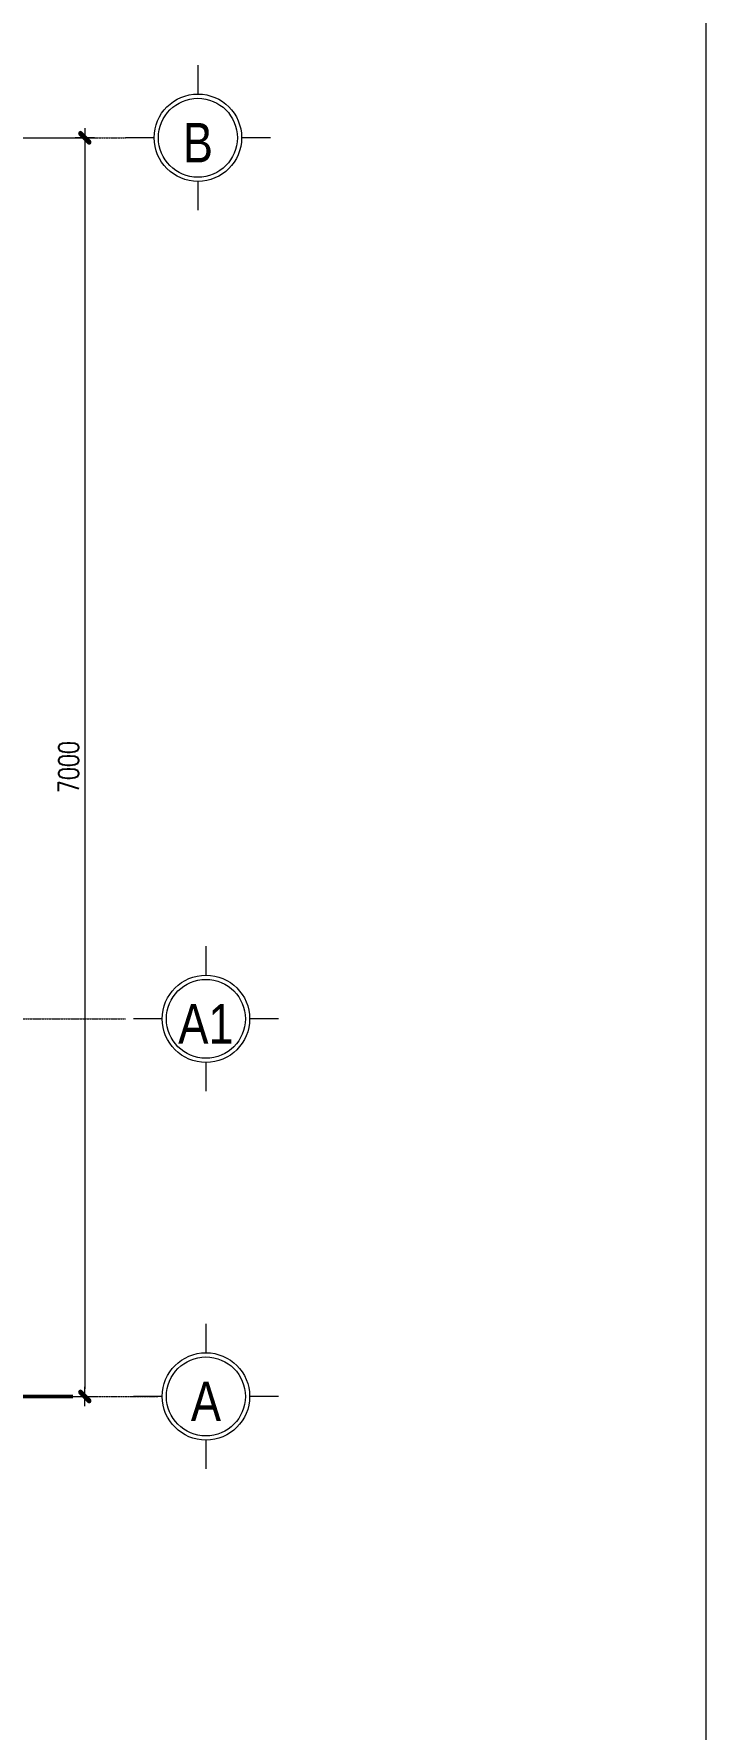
# Model space of a CAD drawing. Extents: x -165145 to 691808, y -202842 to 311040.
# Drawn here: x 565403 to 569140, y 102178 to 111606 of the extents above; entities that cross this region are included whole.
import ezdxf
from ezdxf.enums import TextEntityAlignment as Align

# ---------------------------------------------------------------- set-up
doc = ezdxf.new("R2010")
doc.units = 0
doc.header["$LTSCALE"] = 10
doc.header["$MEASUREMENT"] = 0
doc.linetypes.add('HIDDEN', pattern=[2.3807, 1.587, -0.7937])
doc.linetypes.add('TIM', pattern=[26.01, 10, -3, 0.01, -3, 10])
doc.layers.get('Defpoints').update_dxf_attribs({"color": 5, "linetype": 'CONTINUOUS'})
for name, color, linetype, lineweight in [('ARROWS', 1, 'CONTINUOUS', 0), ('DIM', 8, 'CONTINUOUS', 13), ('GE_KC_NETKHUAT', 9, 'HIDDEN', 20), ('KHUNG', 9, 'CONTINUOUS', 13), ('netchia', 2, 'CONTINUOUS', 20), ('TEXT', 4, 'CONTINUOUS', 20), ('TRUC', 251, 'TIM', 5), ('wall', 7, 'CONTINUOUS', 50)]:
    doc.layers.add(name, color=color, linetype=linetype, lineweight=lineweight)
doc.styles.add('ROMANS', font='romans', dxfattribs={"width": 0.75, "bigfont": 'vns'})
doc.styles.add('VNARIALH', font='', dxfattribs={"width": 0.75})
doc.styles.add('VnArialNarrowH', font='')
doc.styles.get('VNARIALH').set_extended_font_data('.VnArialH')
doc.styles.get('VnArialNarrowH').set_extended_font_data('.VnArial NarrowH')
doc.dimstyles.new('fit0.75', dxfattribs={"dimscale": 0.5625, "dimtxt": 200, "dimasz": 75, "dimexe": 100, "dimexo": 400, "dimgap": 0.03, "dimtad": 0, "dimdec": 0, "dimdsep": 46, "dimtxsty": 'ROMANS', "dimblk": 'alex', "dimcen": 150, "dimclrd": 8, "dimclre": 8, "dimclrt": 7, "dimaunit": 1, "dimadec": 0, "dimazin": 0, "dimtfac": 0.072, "dimtdec": 0, "dimtix": 1, "dimtmove": 2, "dimatfit": 3, "dimldrblk": 'a-01', "dimfxl": 100, "dimtvp": 0.8, "dimtolj": 1, "dimarcsym": 0})

# ---------------------------------------------------------------- blocks, each defined once
blk = doc.blocks.new('alex')
at = {"layer": 'ARROWS'}
h = blk.add_hatch(color=1, dxfattribs=at)
edge = h.paths.add_edge_path()
edge.add_line((0.4, 0.74), (-0.74, -0.4))
edge.add_ellipse((-0.57, -0.57), major_axis=(0.17, 0.17), ratio=1, start_angle=90, end_angle=270)
edge.add_line((-0.4, -0.74), (0.74, 0.4))
edge.add_ellipse((0.57, 0.57), major_axis=(0.17, 0.17), ratio=1, start_angle=270, end_angle=450)
blk.add_lwpolyline([(0.4, 0.74), (-0.74, -0.4, 1), (-0.4, -0.74), (0.74, 0.4, 1)], format="xyb", close=True, dxfattribs=at)
at = {"layer": 'netchia', "color": 2}
for p, q in [((1.27, 0), (-1.27, 0)), ((0, -1.27), (0, 1.27))]:
    blk.add_line(p, q, dxfattribs=at)
blk = doc.blocks.new('*D325')
at = {"layer": 'Defpoints', "color": 0, "ltscale": 0.05, "transparency": 16777216}
for p in [(1206391.1, -169533.8), (1207287.6, -176533.8), (1208073.9, -176533.8)]:
    blk.add_point(p, dxfattribs=at)
at = {"layer": 'DIM', "color": 8, "lineweight": -2, "ltscale": 0.05, "transparency": 16777216}
for p, q in [((1206616.1, -169533.8), (1208130.2, -169533.8)), ((1208073.9, -169576), (1208073.9, -176491.6)), ((1207512.6, -176533.8), (1208130.2, -176533.8))]:
    blk.add_line(p, q, dxfattribs=at)
at = {"layer": 'DIM', "color": 8, "lineweight": -2, "ltscale": 0.05, "transparency": 16777216, "xscale": 42.1875, "yscale": 42.1875, "zscale": 42.1875}
for p, rotation in [((1208073.9, -169533.8), 90), ((1208073.9, -176533.8), 270)]:
    blk.add_blockref('alex', p, dxfattribs=dict(at, rotation=rotation))
at = {"layer": 'DIM', "color": 7, "ltscale": 0.05, "transparency": 16777216, "insert": (1207983.9, -173033.8), "char_height": 112.5, "attachment_point": 5, "rotation": 90, "style": 'ROMANS'}
blk.add_mtext('\\A1;7000', dxfattribs=at)
blk = doc.blocks.new('a-01')
at = {"layer": 'ARROWS'}
blk.add_hatch(color=256, dxfattribs=at).paths.add_polyline_path([(-1.8, 0.49), (-1.8, -0.49), (0, 0)])
at = {"layer": 'netchia'}
blk.add_lwpolyline([(-1.8, 0.49), (-1.8, -0.49), (0, 0), (0, 0)], close=True, dxfattribs=at)
blk = doc.blocks.new('tentruc')
at = {"layer": 'DIM'}
for p, q in [((0, 311), (0, 516)), ((-516, 0), (-311, 0)), ((-516, 0), (-311, 0)), ((311, 0), (516, 0)), ((311, 0), (516, 0)), ((0, -516), (0, -311))]:
    blk.add_line(p, q, dxfattribs=at)
at = {"layer": 'DIM', "ltscale": 0.5}
blk.add_circle((0, 0), 311, dxfattribs=at)
at = {"layer": 'DIM'}
blk.add_circle((0, 0), 281, dxfattribs=at)
at = {"layer": 'DIM', "color": 7, "linetype": 'ByBlock', "ltscale": 0.5, "style": 'VNARIALH', "width": 1.1}
blk.add_attdef('A', text='', height=281, dxfattribs=at).set_placement((0, -107), align=Align.CENTER)
blk = doc.blocks.new('A$C1ec07113')
at = {"layer": 'KHUNG', "color": 7}
blk.add_lwpolyline([(0, 63000), (29700, 63000), (29700, 84000), (0, 84000)], close=True, dxfattribs=at)
at = {"layer": 'TRUC', "ltscale": 0.05}
for p, q in [((5131.3, 78555.9), (26472.1, 78555.9)), ((5131.3, 73655.9), (26472.1, 73655.9)), ((5131.3, 71555.9), (26653.4, 71555.9))]:
    blk.add_line(p, q, dxfattribs=at)
at = {"layer": 'wall', "ltscale": 0.05}
blk.add_line((26179.8, 71555.9), (7208.2, 71555.9), dxfattribs=at)
at = {"layer": 'TEXT'}
ref = blk.add_blockref('tentruc', (26875.1, 78555.9), dxfattribs=dict(at, xscale=0.78125, yscale=0.78125, zscale=0.78125, rotation=180))
ref.add_attrib('A', 'B', dxfattribs={"color": 7, "linetype": 'ByBlock', "ltscale": 0.5, "height": 219.7, "style": 'VnArialNarrowH'}).set_placement((26875.1, 78418.6), align=Align.CENTER)
ref = blk.add_blockref('tentruc', (26919.7, 73655.9), dxfattribs=dict(at, xscale=0.78125, yscale=0.78125, zscale=0.78125, rotation=180))
ref.add_attrib('A', 'A1', dxfattribs={"color": 7, "linetype": 'ByBlock', "ltscale": 0.5, "height": 219.73, "style": 'VnArialNarrowH'}).set_placement((26919.7, 73518.6), align=Align.CENTER)
ref = blk.add_blockref('tentruc', (26919.7, 71555.9), dxfattribs=dict(at, xscale=0.78125, yscale=0.78125, zscale=0.78125, rotation=180))
ref.add_attrib('A', 'A', dxfattribs={"color": 7, "linetype": 'ByBlock', "ltscale": 0.5, "height": 219.7, "style": 'VnArialNarrowH'}).set_placement((26919.7, 71418.6), align=Align.CENTER)
at = {"layer": 'DIM', "ltscale": 0.05}
dim = blk.add_linear_dim(base=(26246.5, 71555.9), p1=(24563.6, 78555.9), p2=(25460.1, 71555.9), angle=90, dimstyle='fit0.75', dxfattribs=at)
dim.commit()
dim.dimension.update_dxf_attribs({"geometry": '*D325', "text_midpoint": (26156.5, 75055.9), "insert": (-1181827.5, 248089.8)})

msp = doc.modelspace()

# ---------------------------------------------------------------- block references
at = {"layer": 'GE_KC_NETKHUAT'}
msp.add_blockref('A$C1ec07113', (539439.64737, 32472.52756), dxfattribs=at)

doc.saveas('drawing.dxf')
